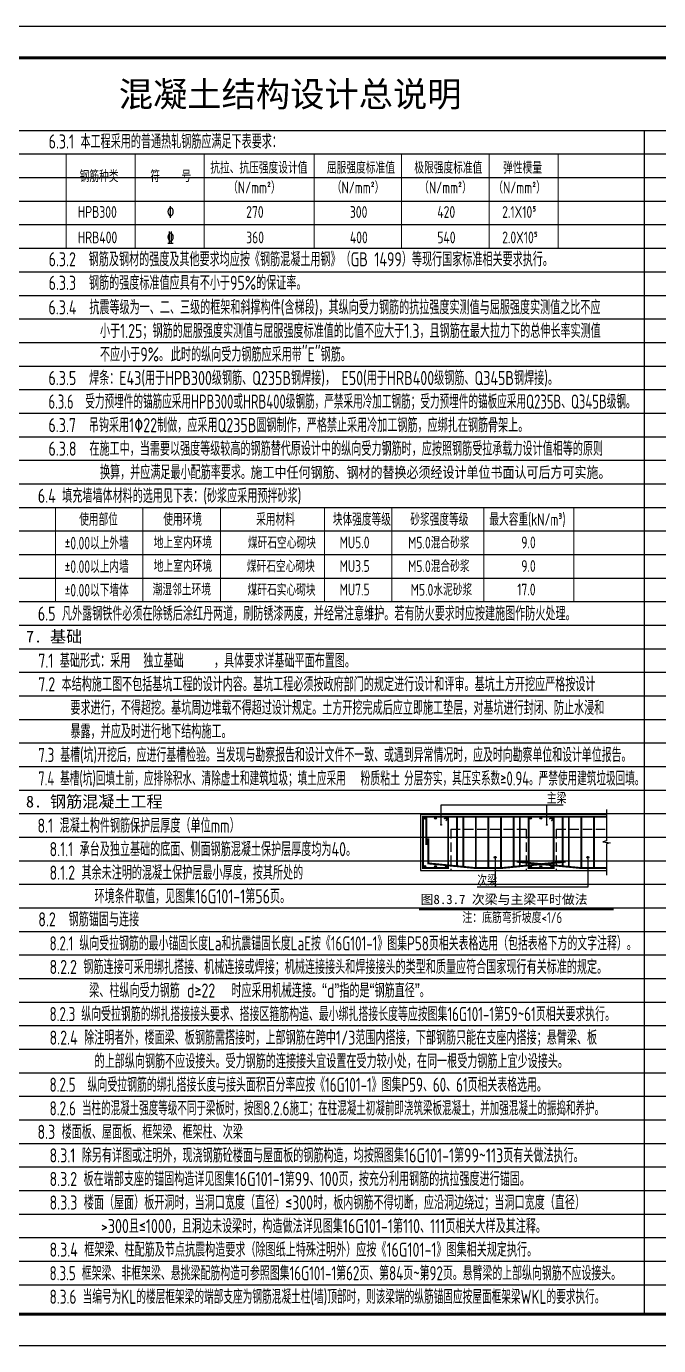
# Model space of a CAD drawing. Extents: x 169490 to 7584583, y -2399407 to 1374371.
# Drawn here: x 3583055 to 3603180, y 721081 to 763081 of the extents above; entities that cross this region are included whole.
import ezdxf

# ---------------------------------------------------------------- set-up
doc = ezdxf.new("R2010")
doc.units = 0
doc.header["$LTSCALE"] = 100
for name, pattern in [('D3轴线点划线', [18.5, 12, -3, 0.5, -3]), ('DASHED', [0.75, 0.5, -0.25]), ('H3普通虚线', [4.2, 3, -1.2])]:
    doc.linetypes.add(name, pattern=pattern)
doc.layers.get('0').update_dxf_attribs({"linetype": 'CONTINUOUS'})
doc.layers.get('DEFPOINTS').update_dxf_attribs({"linetype": 'CONTINUOUS'})
doc.layers.add('S-1-TEXT', color=7, linetype='CONTINUOUS', lineweight=18)
doc.layers.add('S-1-修改', color=23, linetype='CONTINUOUS', lineweight=18)
for name, color, linetype in [('S-DETL-AXIS', 8, 'D3轴线点划线'), ('S-DETL-HATCH', 251, 'CONTINUOUS'), ('S-DETL-LINE1', 2, 'CONTINUOUS'), ('S-DETL-RBAR', 1, 'CONTINUOUS'), ('S-DETL-TEXT', 7, 'CONTINUOUS'), ('图框', 140, 'CONTINUOUS')]:
    doc.layers.add(name, color=color, linetype=linetype)
doc.styles.add('TS', font='tssdeng.shx', dxfattribs={"width": 0.7, "height": 350, "bigfont": 'tssdchn.shx'})
doc.styles.add('黑体', font='simhei.ttf', dxfattribs={"width": 0.7})

msp = doc.modelspace()

# ---------------------------------------------------------------- hatches: boundary and pattern name
at = {"layer": 'S-DETL-RBAR'}
h = msp.add_hatch(color=1, dxfattribs=at)
edge = h.paths.add_edge_path()
edge.add_arc((3595738, 737872), 31.2, 0, 360)
h = msp.add_hatch(color=1, dxfattribs=at)
edge = h.paths.add_edge_path()
edge.add_arc((3596073.4, 737872), 31.2, 0, 360)
h = msp.add_hatch(color=1, dxfattribs=at)
edge = h.paths.add_edge_path()
edge.add_arc((3596429, 737872), 31.2, 0, 360)
h = msp.add_hatch(color=1, dxfattribs=at)
edge = h.paths.add_edge_path()
edge.add_arc((3599098, 737872), 31.2, 0, 360)
h = msp.add_hatch(color=1, dxfattribs=at)
edge = h.paths.add_edge_path()
edge.add_arc((3599433.4, 737872), 31.2, 0, 360)
h = msp.add_hatch(color=1, dxfattribs=at)
edge = h.paths.add_edge_path()
edge.add_arc((3599789, 737872), 31.2, 0, 360)
h = msp.add_hatch(color=1, dxfattribs=at)
edge = h.paths.add_edge_path()
edge.add_arc((3595738, 736336.3), 31.2, 0, 360)
h = msp.add_hatch(color=1, dxfattribs=at)
edge = h.paths.add_edge_path()
edge.add_arc((3596073.4, 736336.3), 31.2, 0, 360)
h = msp.add_hatch(color=1, dxfattribs=at)
edge = h.paths.add_edge_path()
edge.add_arc((3596424.3, 736336.3), 31.2, 0, 360)
h = msp.add_hatch(color=1, dxfattribs=at)
edge = h.paths.add_edge_path()
edge.add_arc((3599098, 736336.3), 31.2, 0, 360)
h = msp.add_hatch(color=1, dxfattribs=at)
edge = h.paths.add_edge_path()
edge.add_arc((3599433.4, 736336.3), 31.2, 0, 360)
h = msp.add_hatch(color=1, dxfattribs=at)
edge = h.paths.add_edge_path()
edge.add_arc((3599784.3, 736336.3), 31.2, 0, 360)
at = {"layer": 'S-DETL-TEXT'}
h = msp.add_hatch(color=256, dxfattribs=at)
edge = h.paths.add_edge_path()
edge.add_arc((3596257.6, 737661.5), 15.6, 0, 360)
h = msp.add_hatch(color=256, dxfattribs=at)
edge = h.paths.add_edge_path()
edge.add_arc((3599617.6, 737661.5), 15.6, 0, 360)
h = msp.add_hatch(color=256, dxfattribs=at)
edge = h.paths.add_edge_path()
edge.add_arc((3597977.6, 736626.1), 31.2, 0, 360)
h = msp.add_hatch(color=256, dxfattribs=at)
edge = h.paths.add_edge_path()
edge.add_arc((3600922.1, 736626.1), 31.2, 0, 360)

# ---------------------------------------------------------------- linework, layer by layer
msp.add_lwpolyline([(3560766.7, 762081.4), (3624566.7, 762081.4), (3624566.7, 722081.4), (3560766.7, 722081.4)], close=True)
at = {"layer": 'DEFPOINTS', "color": 252}
for p, q in [((3560766.7, 759768.9), (3624566.7, 759768.9)), ((3602716.7, 759768.9), (3602716.7, 722081.4)), ((3560766.7, 759018.9), (3624566.7, 759018.9)), ((3560766.7, 758268.9), (3624566.7, 758268.9)), ((3560766.7, 757518.9), (3624566.7, 757518.9)), ((3560766.7, 756768.9), (3624566.7, 756768.9)), ((3560766.7, 756018.9), (3624566.7, 756018.9)), ((3560766.7, 755268.9), (3624566.7, 755268.9)), ((3560766.7, 754518.9), (3624566.7, 754518.9)), ((3560766.7, 753768.9), (3624566.7, 753768.9)), ((3560766.7, 753018.9), (3624566.7, 753018.9)), ((3560766.7, 752268.9), (3624566.7, 752268.9)), ((3560766.7, 751518.9), (3624566.7, 751518.9)), ((3560766.7, 750768.9), (3624566.7, 750768.9)), ((3560766.7, 750018.9), (3624566.7, 750018.9)), ((3560766.7, 749268.9), (3624566.7, 749268.9)), ((3560766.7, 748518.9), (3624566.7, 748518.9)), ((3560766.7, 747768.9), (3624566.7, 747768.9)), ((3560766.7, 747018.9), (3624566.7, 747018.9)), ((3560766.7, 746268.9), (3624566.7, 746268.9)), ((3560766.7, 745518.9), (3624566.7, 745518.9)), ((3560766.7, 744768.9), (3624566.7, 744768.9)), ((3560766.7, 744018.9), (3624566.7, 744018.9)), ((3560766.7, 743268.9), (3624566.7, 743268.9)), ((3560766.7, 742518.9), (3624566.7, 742518.9)), ((3560766.7, 741768.9), (3624566.7, 741768.9)), ((3560766.7, 741018.9), (3624566.7, 741018.9)), ((3560766.7, 740268.9), (3624566.7, 740268.9)), ((3560766.7, 739518.9), (3624566.7, 739518.9)), ((3560766.7, 738768.9), (3624566.7, 738768.9)), ((3560766.7, 738018.9), (3624566.7, 738018.9)), ((3560766.7, 737268.9), (3624566.7, 737268.9)), ((3560766.7, 736518.9), (3624566.7, 736518.9)), ((3560766.7, 735768.9), (3624566.7, 735768.9)), ((3560766.7, 735018.9), (3624566.7, 735018.9)), ((3560766.7, 734268.9), (3624566.7, 734268.9)), ((3560766.7, 733518.9), (3624566.7, 733518.9)), ((3560766.7, 732768.9), (3624566.7, 732768.9)), ((3560766.7, 732018.9), (3624566.7, 732018.9)), ((3560766.7, 731268.9), (3624566.7, 731268.9)), ((3560766.7, 730518.9), (3624566.7, 730518.9)), ((3560766.7, 729768.9), (3624566.7, 729768.9)), ((3560766.7, 729018.9), (3624566.7, 729018.9)), ((3560766.7, 728268.9), (3624566.7, 728268.9)), ((3560766.7, 727518.9), (3624566.7, 727518.9)), ((3560766.7, 726768.9), (3624566.7, 726768.9)), ((3560766.7, 726018.9), (3624566.7, 726018.9)), ((3560766.7, 725268.9), (3624566.7, 725268.9)), ((3560766.7, 724518.9), (3624566.7, 724518.9)), ((3560766.7, 723768.9), (3624566.7, 723768.9)), ((3560766.7, 723018.9), (3624566.7, 723018.9))]:
    msp.add_line(p, q, dxfattribs=at)
at = {"layer": 'S-1-TEXT', "color": 1}
for p, q in [((3584315.5, 759018.9), (3599981.3, 759018.9)), ((3584315.5, 759018.9), (3584315.5, 756018.9)), ((3586515.5, 759018.9), (3586515.5, 756018.9)), ((3588715.5, 759018.9), (3588715.5, 756018.9)), ((3592215.5, 759018.9), (3592215.5, 756018.9)), ((3594998.4, 759018.9), (3594998.4, 756018.9)), ((3597781.3, 759018.9), (3597781.3, 756018.9)), ((3599981.3, 759018.9), (3599981.3, 756018.9)), ((3584315.5, 757518.9), (3599981.3, 757518.9)), ((3584315.5, 756768.9), (3599981.3, 756768.9)), ((3584315.5, 756768.9), (3599981.3, 756768.9)), ((3584315.5, 756018.9), (3599981.3, 756018.9)), ((3586342.6, 756018.9), (3593478.9, 756018.9)), ((3593564.1, 756018.9), (3598735.6, 756018.9)), ((3600477.9, 747768.9), (3583979.8, 747768.9)), ((3583979.8, 747768.9), (3583979.8, 744768.9)), ((3586758.2, 747768.9), (3586758.2, 744768.9)), ((3589230.3, 747768.9), (3589230.3, 744768.9)), ((3592547.7, 747768.9), (3592547.7, 744768.9)), ((3594684.9, 747768.9), (3594684.9, 744768.9)), ((3597612.8, 747768.9), (3597612.8, 744768.9)), ((3600477.9, 744768.9), (3600477.9, 747768.9)), ((3600477.9, 747018.9), (3583979.8, 747018.9)), ((3600477.9, 746268.9), (3583979.8, 746268.9)), ((3600477.9, 745518.9), (3583979.8, 745518.9)), ((3600477.9, 745518.9), (3583979.8, 745518.9)), ((3600477.9, 744768.9), (3583979.8, 744768.9))]:
    msp.add_line(p, q, dxfattribs=at)
at = {"layer": 'S-DETL-AXIS', "linetype": 'H3普通虚线'}
for p, q in [((3596562.2, 737524.1), (3598962.2, 737524.1)), ((3596562.2, 737524.1), (3596562.2, 736204.1)), ((3598962.2, 737524.1), (3598962.2, 736204.1)), ((3599922.2, 737524.1), (3601522.2, 737524.1)), ((3599922.2, 737524.1), (3599922.2, 736204.1))]:
    msp.add_line(p, q, dxfattribs=at)
at = {"layer": 'S-DETL-HATCH'}
for p, q in [((3601522.2, 738154.1), (3601522.2, 737150.5)), ((3601522.2, 737150.5), (3601405.2, 737125.1)), ((3601405.2, 737125.1), (3601639.2, 737083.2)), ((3601639.2, 737083.2), (3601522.2, 737061.2)), ((3601522.2, 737061.2), (3601522.2, 736054.1))]:
    msp.add_line(p, q, dxfattribs=at)
at = {"layer": 'S-DETL-LINE1'}
for p, q in [((3595602.2, 738004.1), (3601522.2, 738004.1)), ((3595602.2, 738004.1), (3595602.2, 736204.1)), ((3595602.2, 736204.1), (3601522.2, 736204.1))]:
    msp.add_line(p, q, dxfattribs=at)
for centre in [(3595738, 737872), (3596073.4, 737872), (3596429, 737872), (3599098, 737872), (3599433.4, 737872), (3599789, 737872), (3595738, 736336.3), (3596073.4, 736336.3), (3596424.3, 736336.3), (3599098, 736336.3), (3599433.4, 736336.3), (3599784.3, 736336.3)]:
    msp.add_circle(centre, 31.2, dxfattribs=at)
at = {"layer": 'S-DETL-RBAR', "color": 1}
for points, const_width in [([(3596482.2, 737924.1), (3596482.2, 736284.1), (3595682.2, 736284.1), (3595682.2, 737924.1), (3596482.2, 737924.1)], 60), ([(3601522.2, 737924.1), (3595782.2, 737924.1), (3595782.2, 737024.3)], 60), ([(3596342.2, 737844.1), (3596422.2, 737924.1)], 40), ([(3596762.2, 737924.1), (3596762.2, 736343.3)], 60), ([(3596962.2, 737924.1), (3596962.2, 736323.6)], 60), ([(3597362.2, 737924.1), (3597362.2, 736284.1)], 60), ([(3597762.2, 737924.1), (3597762.2, 736284.1)], 60), ([(3598162.2, 737924.1), (3598162.2, 736284.1)], 60), ([(3598562.2, 737924.1), (3598562.2, 736323.6)], 60), ([(3598762.2, 737924.1), (3598762.2, 736343.3)], 60), ([(3599842.2, 737924.1), (3599842.2, 736284.1), (3599042.2, 736284.1), (3599042.2, 737924.1)], 60), ([(3599702.2, 737844.1), (3599782.2, 737924.1)], 40), ([(3600122.2, 737924.1), (3600122.2, 736343.3)], 60), ([(3600322.2, 737924.1), (3600322.2, 736323.6)], 60), ([(3600722.2, 737924.1), (3600722.2, 736284.1)], 60), ([(3601122.2, 737924.1), (3601122.2, 736284.1)], 60), ([(3596402.2, 737784.1), (3596482.2, 737864.1)], 40), ([(3599762.2, 737784.1), (3599842.2, 737864.1)], 40), ([(3595852.2, 737229.1), (3595852.2, 736433.1), (3597362.2, 736284.1), (3598162.2, 736284.1), (3600222.2, 736487.4)], 60), ([(3601522.2, 736284.1), (3600722.2, 736284.1), (3598662.2, 736487.4)], 60)]:
    msp.add_lwpolyline(points, dxfattribs=dict(at, const_width=const_width))
at = {"layer": 'S-DETL-TEXT'}
for p, q in [((3596257.6, 737661.5), (3596257.6, 738302.8)), ((3596257.6, 738302.8), (3600146, 738302.8)), ((3599617.6, 737661.5), (3599617.6, 738302.8)), ((3597977.6, 736626.1), (3597977.6, 735681.6)), ((3600922.1, 736626.1), (3600922.1, 735681.6)), ((3600922.1, 735681.6), (3597403.6, 735681.6))]:
    msp.add_line(p, q, dxfattribs=at)
at = {"layer": 'S-DETL-TEXT', "const_width": 50}
msp.add_lwpolyline([(3595549.4, 734967.7), (3601750.2, 734967.7)], dxfattribs=at)
at = {"layer": 'S-DETL-TEXT'}
for centre, radius in [((3596257.6, 737661.5), 15.6), ((3599617.6, 737661.5), 15.6), ((3597977.6, 736626.1), 31.2), ((3600922.1, 736626.1), 31.2)]:
    msp.add_circle(centre, radius, dxfattribs=at)
at = {"layer": '图框'}
msp.add_lwpolyline([(3558266.7, 721081.4), (3632566.7, 721081.4), (3632566.7, 763081.4), (3558266.7, 763081.4)], close=True, dxfattribs=at)
at = {"layer": '图框', "const_width": 100}
msp.add_lwpolyline([(3560766.7, 722081.4), (3631566.7, 722081.4), (3631566.7, 762081.4), (3560766.7, 762081.4)], close=True, dxfattribs=at)

# ---------------------------------------------------------------- texts
at = {"layer": 'S-1-TEXT', "style": '黑体'}
for s, height, p in [('混凝土结构设计总说明', 800, (3585993.9, 760525)), ('7. 基础', 375, (3583042.3, 743467.4)), ('8. 钢筋混凝土工程', 375, (3583042.3, 738214.9))]:
    msp.add_text(s, height=height, dxfattribs=at).set_placement(p)
at = {"layer": 'S-1-TEXT'}
for s, height, style, width, p in [('6.3.1 本工程采用的普通热轧钢筋应满足下表要求：', 450, 'TS', 0.75, (3583761.9, 759191.5)), ('6.3.2  钢筋及钢材的强度及其他要求均应按《钢筋混凝土用钢》（GB 1499）等现行国家标准相关要求执行。', 450, 'TS', 0.75, (3583761.9, 755441.5)), ('6.3.3  钢筋的强度标准值应具有不小于95%%%的保证率。', 450, 'TS', 0.75, (3583761.9, 754691.5)), ('6.3.4  抗震等级为一、二、三级的框架和斜撑构件(含梯段)，其纵向受力钢筋的抗拉强度实测值与屈服强度实测值之比不应', 450, 'TS', 0.75, (3583757.9, 753911.3)), ('        小于1.25；钢筋的屈服强度实测值与屈服强度标准值的比值不应大于1.3，且钢筋在最大拉力下的总伸长率实测值', 450, 'TS', 0.75, (3583757.9, 753161.3)), ('        不应小于9%%%。', 450, 'TS', 0.75, (3583757.9, 752411.3)), ('6.3.5  焊条：E43(用于HPB300级钢筋、Q235B钢焊接)， E50(用于HRB400级钢筋、Q345B钢焊接)。', 450, 'TS', 0.75, (3583757.9, 751661.3)), ('6.3.6  受力预埋件的锚筋应采用HPB300或HRB400级钢筋，严禁采用冷加工钢筋；受力预埋件的锚板应采用Q235B、Q345B级钢。', 450, 'TS', 0.68, (3583757.9, 750911.3)), ('6.3.7  吊钩采用1\x8222制做，应采用Q235B圆钢制作，严格禁止采用冷加工钢筋，应绑扎在钢筋骨架上。', 450, 'TS', 0.75, (3583757.9, 750161.3)), ('6.3.8  在施工中，当需要以强度等级较高的钢筋替代原设计中的纵向受力钢筋时，应按照钢筋受拉承载力设计值相等的原则', 450, 'TS', 0.75, (3583757.9, 749411.3)), ('        换算，并应满足最小配筋率要求。', 450, 'TS', 0.75, (3583757.9, 748661.3)), ('施工中任何钢筋、钢材的替换必须经设计单位书面认可后方可实施。', 350, '黑体', 0.8, (3590189.4, 748710.7)), ('6.4 填充墙墙体材料的选用见下表：(砂浆应采用预拌砂浆)', 450, 'TS', 0.75, (3583419.7, 747911.3)), ('使用部位', 400, 'TS', 0.7, (3584735.5, 747183)), (' 使用环境', 400, 'TS', 0.7, (3587242, 747183)), ('采用材料', 400, 'TS', 0.7, (3590369.9, 747183)), ('块体强度等级', 400, 'TS', 0.7, (3592809.5, 747183)), ('砂浆强度等级', 400, 'TS', 0.7, (3595276.4, 747183)), ('最大容重(kN/m\x8c3\x8d)', 400, 'TS', 0.7, (3597791.6, 747183)), ('%%P0.00以上外墙', 400, 'TS', 0.7, (3584271.7, 746431.3)), ('%%P0.00以上内墙', 400, 'TS', 0.7, (3584271.7, 745681.3)), ('%%P0.00以下墙体', 400, 'TS', 0.7, (3584271.7, 744931.3)), ('6.5 凡外露钢铁件必须在除锈后涂红丹两道，刷防锈漆两度，并经常注意维护。若有防火要求时应按建施图作防火处理。', 450, 'TS', 0.75, (3583419.7, 744161.3)), ('7.1 基础形式：采用             ，具体要求详基础平面布置图。', 450, 'TS', 0.75, (3583432.5, 742661.4)), ('7.2 本结构施工图不包括基坑工程的设计内容。基坑工程必须按政府部门的规定进行设计和评审。基坑土方开挖应严格按设计', 450, 'TS', 0.75, (3583432.5, 741911.4)), ('     要求进行，不得超挖。基坑周边堆载不得超过设计规定。土方开挖完成后应立即施工垫层，对基坑进行封闭、防止水浸和', 450, 'TS', 0.75, (3583432.5, 741161.4)), ('     暴露，并应及时进行地下结构施工。', 450, 'TS', 0.75, (3583432.5, 740411.4)), ('7.3 基槽(坑)开挖后，应进行基槽检验。当发现与勘察报告和设计文件不一致、或遇到异常情况时，应及时向勘察单位和设计单位报告。', 450, 'TS', 0.7, (3583432.5, 739661.4)), ('7.4 基槽(坑)回填土前，应排除积水、清除虚土和建筑垃圾；填土应采用          分层夯实，其压实系数≥0.94。严禁使用建筑垃圾回填。', 450, 'TS', 0.68, (3583432.5, 738911.4)), ('8.1 混凝土构件钢筋保护层厚度（单位mm）', 450, 'TS', 0.75, (3583407.1, 737411.3)), ('8.1.1 承台及独立基础的底面、侧面钢筋混凝土保护层厚度均为40。', 450, 'TS', 0.75, (3583791.3, 736661.3)), ('8.1.2 其余未注明的混凝土保护层最小厚度，按其所处的', 450, 'TS', 0.75, (3583791.3, 735911.3)), ('       环境条件取值，见图集16G101-1第56页。', 450, 'TS', 0.75, (3583791.3, 735161.3)), ('8.2  钢筋锚固与连接', 450, 'TS', 0.75, (3583433.6, 734426.5)), ('8.2.1 纵向受拉钢筋的最小锚固长度L\x8ea\x8f和抗震锚固长度L\x8eaE\x8f按《16G101-1》图集P58页相关表格选用（包括表格下方的文字注释）。\x8f', 450, 'TS', 0.7, (3583791.3, 733661.3)), ('8.2.2 钢筋连接可采用绑扎搭接、机械连接或焊接；机械连接接头和焊接接头的类型和质量应符合国家现行有关标准的规定。\x8f', 450, 'TS', 0.75, (3583791.3, 732911.3)), ('  梁、柱纵向受力钢筋        时应采用机械连接。“d”指的是“钢筋直径”。', 450, 'TS', 0.75, (3584645.7, 732161.3)), ('8.2.3 纵向受拉钢筋的绑扎搭接接头要求、搭接区箍筋构造、最小绑扎搭接长度等应按图集16G101-1第59~61页相关要求执行。\x8f', 450, 'TS', 0.7, (3583791.3, 731411.3)), ('8.2.4 除注明者外，楼面梁、板钢筋需搭接时，上部钢筋在跨中1/3范围内搭接，下部钢筋只能在支座内搭接；悬臂梁、板\x8f', 450, 'TS', 0.75, (3583791.3, 730661.3)), ('       的上部纵向钢筋不应设接头。受力钢筋的连接接头宜设置在受力较小处，在同一根受力钢筋上宜少设接头。', 450, 'TS', 0.75, (3583791.3, 729911.3)), ('8.2.5  纵向受拉钢筋的绑扎搭接长度与接头面积百分率应按《16G101-1》图集P59、60、61页相关表格选用。', 450, 'TS', 0.7, (3583791.3, 729161.3)), ('8.2.6 当柱的混凝土强度等级不同于梁板时，按图8.2.6施工；在柱混凝土初凝前即浇筑梁板混凝土，并加强混凝土的振捣和养护。', 450, 'TS', 0.71, (3583791.3, 728411.3)), ('8.3 楼面板、屋面板、框架梁、框架柱、次梁', 450, 'TS', 0.75, (3583407.1, 727661.3)), ('8.3.1 除另有详图或注明外，现浇钢筋砼楼面与屋面板的钢筋构造，均按照图集16G101-1第99~113页有关做法执行。', 450, 'TS', 0.75, (3583791.3, 726911.3)), ('8.3.2 板在端部支座的锚固构造详见图集16G101-1第99、100页，按充分利用钢筋的抗拉强度进行锚固。', 450, 'TS', 0.75, (3583791.3, 726161.3)), ('8.3.3 楼面（屋面）板开洞时，当洞口宽度（直径）≤300时，板内钢筋不得切断，应沿洞边绕过；当洞口宽度（直径）', 450, 'TS', 0.75, (3583791.3, 725411.3)), ('        >300且≤1000，且洞边未设梁时，构造做法详见图集16G101-1第110、111页相关大样及其注释。', 450, 'TS', 0.75, (3583791.3, 724661.3)), ('8.3.4 框架梁、柱配筋及节点抗震构造要求（除图纸上特殊注明外）应按《16G101-1》图集相关规定执行。', 450, 'TS', 0.75, (3583791.3, 723911.3)), ('8.3.5 框架梁、非框架梁、悬挑梁配筋构造可参照图集16G101-1第62页、第84页~第92页。悬臂梁的上部纵向钢筋不应设接头。', 450, 'TS', 0.7, (3583791.3, 723161.3)), ('8.3.6 当编号为KL的楼层框架梁的端部支座为钢筋混凝土柱(墙)顶部时，则该梁端的纵筋锚固应按屋面框架梁WKL的要求执行。', 450, 'TS', 0.72, (3583791.3, 722411.3))]:
    msp.add_text(s, height=height, dxfattribs=dict(at, style=style, width=width)).set_placement(p)
at = {"layer": 'S-1-TEXT', "linetype": 'DASHED', "style": 'TS', "width": 0.75}
for s, p in [('钢筋种类', (3584749.1, 758122.6)), ('符    号', (3586998.8, 758122.6)), ('抗拉、抗压强度设计值', (3588907.3, 758394.9)), ('屈服强度标准值', (3592619.7, 758394.9)), ('极限强度标准值', (3595402.6, 758394.9)), ('弹性模量', (3598231.1, 758394.9)), ('（N/mm\x8c2\x8d）', (3589475.1, 757764.9)), ('（N/mm\x8c2\x8d）', (3592776, 757764.9)), ('（N/mm\x8c2\x8d）', (3595558.9, 757764.9)), ('（N/mm\x8c2\x8d）', (3597917.6, 757764.9)), ('HPB300', (3584695.1, 756984.9)), ('\x82', (3587524.1, 756984.9)), ('270', (3590051.3, 756984.9)), ('300', (3593352.1, 756984.9)), ('420', (3596135, 756984.9)), ('2.1X10\x8c5\x8d', (3598200.1, 756984.9)), ('HRB400', (3584695.1, 756174.9)), ('\x84', (3587524.1, 756174.9)), ('360', (3590051.3, 756174.9)), ('400', (3593352.1, 756174.9)), ('540', (3596135, 756174.9)), ('2.0X10\x8c5\x8d', (3598200.1, 756174.9))]:
    msp.add_text(s, height=375, dxfattribs=at).set_placement(p)
at = {"layer": 'S-1-修改', "style": 'TS'}
for s, height, width, p in [('此时的纵向受力钢筋应采用带"E"钢筋。', 450, 0.75, (3587654.6, 752411.3)), ('地上室内环境', 375, 0.75, (3587107.9, 746463.6)), ('煤矸石空心砌块', 375, 0.75, (3590106.5, 746453.5)), ('MU5.0', 375, 0.75, (3593025.7, 746463.6)), ('M5.0混合砂浆', 375, 0.75, (3595205.6, 746456.4)), ('9.0', 375, 0.75, (3598807.4, 746463.6)), ('地上室内环境', 375, 0.75, (3587107.9, 745713.6)), ('煤矸石空心砌块', 375, 0.75, (3590072.3, 745703.5)), ('MU3.5', 375, 0.75, (3593025.7, 745713.6)), ('M5.0混合砂浆', 375, 0.75, (3595205.6, 745706.4)), ('9.0', 375, 0.75, (3598807.4, 745713.6)), ('潮湿邻土环境', 375, 0.75, (3587075.3, 744963.6)), ('煤矸石实心砌块', 375, 0.75, (3590094.8, 744953.5)), ('MU7.5', 375, 0.75, (3593025.7, 744963.6)), ('M5.0水泥砂浆', 375, 0.75, (3595288, 744956.4)), ('17.0', 375, 0.75, (3598678.1, 744963.6)), ('独立基础', 450, 0.75, (3586776, 742661.4)), (' 粉质粘土', 450, 0.7, (3593499, 738911.4)), ('d≥22', 450, 0.75, (3588170.8, 732161.3))]:
    msp.add_text(s, height=height, dxfattribs=dict(at, width=width)).set_placement(p)
at = {"layer": 'S-DETL-TEXT', "style": 'TS', "width": 0.75}
for s, p in [('主梁', (3599617.6, 738334.1)), ('次梁', (3597407, 735719.5)), ('注：底筋弯折坡度<1/6', (3596931.7, 734533.8))]:
    msp.add_text(s, height=350, dxfattribs=at).set_placement(p)
at = {"layer": 'S-DETL-TEXT', "style": '黑体'}
msp.add_text('图8.3.7 次梁与主梁平时做法', height=300, dxfattribs=at).set_placement((3595602.4, 735138.9))

doc.saveas('drawing.dxf')
